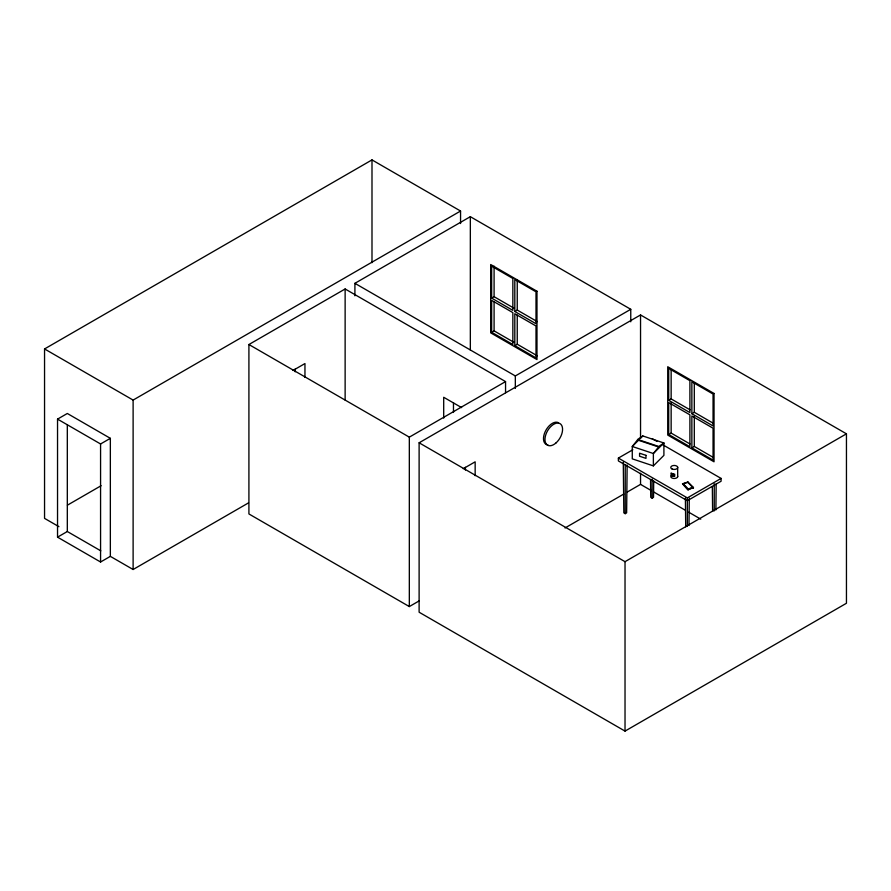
<?xml version="1.0" encoding="UTF-8"?>
<svg xmlns="http://www.w3.org/2000/svg" width="891" height="891" viewBox="0 0 891 891"><rect width="100%" height="100%" fill="white"/><g stroke="black" fill="none" stroke-linecap="round" stroke-linejoin="round"><path stroke-width="1.34" d="M627.141 465.013L626.629 512.871L625.226 513.684L623.834 512.871L623.288 462.284M653.704 480.928L653.526 497.345L652.123 498.147L650.731 497.345L650.541 479.57M688.988 525.49L689.289 498.147M715.896 509.953L716.175 483.98M638.981 439.786L632.276 446.491L632.276 458.854L653.37 465.882L663.906 455.346L663.906 442.983L642.812 435.955L637.644 439.43L658.75 446.469L663.906 442.983L653.37 453.519L653.37 465.882M640.896 437.871L642.812 435.955M58.929 526.67L44.55 518.373L44.55 348.949L371.993 159.901L460.558 211.033L460.558 223.53M110.35 556.363L100.572 562.009L57.536 537.162L57.536 419.126L67.315 413.48L110.35 438.327L110.35 556.363L133.115 569.505L248.522 502.88M44.55 348.949L133.115 400.081L460.558 211.033M419.082 600.935L409.325 606.571L248.912 513.951L248.912 344.527L345.129 288.974L505.553 381.593L505.553 392.697M354.908 295.823L354.908 283.327L470.337 216.68L630.761 309.3L630.761 321.796M57.536 419.126L100.572 443.974L110.35 438.327M293.005 370.456L304.956 363.561L304.956 377.439M67.426 505.164L101.129 485.706M57.536 537.162L67.315 531.515L100.783 550.838M491.654 298.117L512.848 310.358L512.848 278.449L491.654 266.209L491.654 298.117L494.093 296.703L514.118 308.264M514.809 311.482L536.003 323.723L536.003 291.814L514.809 279.574L514.809 311.482L517.248 310.068L537.273 321.629M491.654 332.287L512.848 344.516L512.848 312.607L491.654 300.378L491.654 332.287L494.093 330.873L514.118 342.434M514.809 345.652L536.003 357.892L536.003 325.983L514.809 313.743L514.809 345.652L517.248 344.238L537.273 355.799M248.912 344.527L409.325 437.147L505.553 381.593M354.908 283.327L515.332 375.946L630.761 309.3M419.115 442.794L640.54 314.946L846.45 433.828L846.45 603.263L625.025 731.099L419.115 612.217L419.115 442.794L625.025 561.675L846.45 433.828M463.209 468.722L475.159 461.828L475.159 475.705M668.707 400.337L689.901 412.578L689.901 380.669L668.707 368.429L668.707 400.337L671.146 398.923L689.99 409.804M691.862 413.702L713.056 425.943L713.056 394.034L691.862 381.793L691.862 413.702L694.301 412.288L713.145 423.169M662.826 444.787L721.086 478.422L721.086 481.24L687.34 500.731L618.376 460.914L618.376 458.085L632.844 449.743M668.707 434.507L689.901 446.736L689.901 414.827L668.707 402.598L668.707 434.507L671.146 433.093L689.99 443.974M691.862 447.872L713.056 460.112L713.056 428.203L691.862 415.963L691.862 447.872L694.301 446.458L713.145 457.339M565.039 527.962L623.767 494.06M627.353 491.988L640.54 484.381L651.377 490.629M618.376 458.085L687.34 497.902L721.086 478.422M682.539 483.78L687.93 481.975L693.465 487.511L688.075 489.872L682.539 483.78L688.075 489.872M692.864 487.422L688.242 488.959L683.152 483.869L687.774 482.332L693.465 488.079M688.075 489.315L693.465 487.511M673.796 474.235L674.699 474.235L674.699 476.34L671.502 475.582L671.046 473.021L673.796 474.235L673.796 476.34M652.123 438.606L656.89 441.346M653.782 492.021L685.09 510.098M688.71 512.191L700.749 519.141M461.627 407.621L443.696 397.275L443.696 418.102M712.343 486.709L712.611 511.323M685.402 498.147L685.714 526.859M714.248 483.735L714.248 510.911M694.301 383.152L694.301 412.288M694.301 415.941L694.301 446.458M687.93 481.975L687.93 482.543M687.34 497.902L687.34 526.436M677.672 467.185L677.672 476.741M672.928 474.101L672.928 476.206M672.137 473.834L672.137 475.95M671.502 473.466L671.502 475.582M671.146 369.787L671.146 398.923M671.146 402.565L671.146 433.093M652.123 479.124L652.123 498.147M640.54 314.946L640.54 438.55M640.54 473.266L640.54 484.381M625.226 464.757L625.226 513.684M625.025 561.675L625.025 731.099M517.248 279.551L517.248 310.068M517.248 315.102L517.248 344.238M515.332 375.946L515.332 388.443M494.093 266.175L494.093 296.703M494.093 301.737L494.093 330.873M470.337 216.68L470.337 350.007M465.38 467.285L465.38 470.058M453.474 402.732L453.474 412.455M409.325 437.147L409.325 606.571M371.993 159.901L371.993 262.667M345.129 288.974L345.129 400.07M295.177 369.019L295.177 371.792M133.115 400.081L133.115 569.505M100.572 443.974L100.572 562.009M67.315 424.595L67.315 531.515M677.672 476.217A3.464 1.994 0 0 1 673.351 478.411A3.464 1.994 0 0 1 671.491 475.271M547.898 444.899A12.452 7.184 -60 0 1 545.314 431.389A12.452 7.184 -60 0 1 558.523 422.768M637.477 439.942L632.276 446.491L653.37 453.519L658.583 446.97L637.477 439.942M645.975 455.346L639.571 453.207L639.571 456.225L645.975 458.364L645.975 455.346M536.983 291.246L490.674 264.516L490.674 332.844L536.983 359.585L536.983 291.246M714.036 393.466L667.727 366.736L667.727 435.064L714.036 461.805L714.036 393.466M672.137 469.034A3.464 1.994 0 0 0 677.672 467.708A3.464 1.994 0 0 0 672.917 465.603A3.464 1.994 0 0 0 672.137 469.034M556.051 442.894A12.452 7.184 -60 0 0 559.994 423.615A12.452 7.184 -60 0 0 545.27 436.679A12.452 7.184 -60 0 0 556.051 442.894"/></g></svg>
